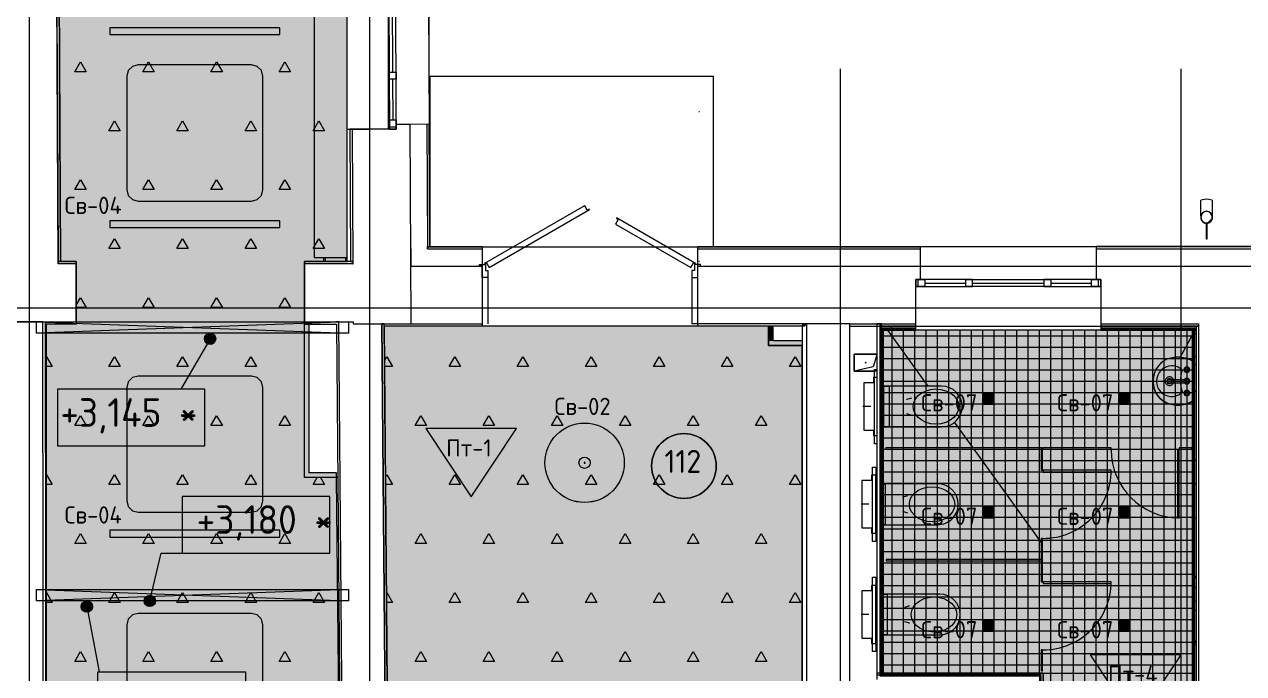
# Model space of a CAD drawing. Header units: millimetres. Extents: x -13069 to 207500, y -71366 to 56785.
# Drawn here: x 118932 to 129679, y 18999 to 24720 of the extents above; entities that cross this region are included whole.
import ezdxf

# ---------------------------------------------------------------- set-up
doc = ezdxf.new("R2010")
doc.units = ezdxf.units.MM
for name, color, linetype, true_color in [('PDF _зоны-номер помещения', 7, 'Continuous', 0xffffff), ('PDF _Ригели', 7, 'Continuous', 0x959595), ('PDF _светильники', 7, 'Continuous', 0xffffff)]:
    doc.layers.add(name, color=color, linetype=linetype, true_color=true_color)
for name, color, linetype in [('PDF _Подложка без мебели', 7, 'Continuous'), ('PDF _Потолки - марка', 7, 'Continuous'), ('PDF _потолки - панели', 7, 'Continuous'), ('PDF _Текст', 7, 'Continuous')]:
    doc.layers.add(name, color=color, linetype=linetype)
doc.layers.add('PDF _Потолки', color=7, linetype='Continuous', lineweight=5, true_color=0x535353)
doc.styles.add('PDF GOST Common', font='GOST_Common.ttf')

msp = doc.modelspace()

# ---------------------------------------------------------------- hatches: boundary and pattern name
at = {"layer": 'PDF _Потолки', "true_color": 0xffffff, "transparency": 33554559}
for points in [[(119123.423, 22079.742), (119388.923, 22079.742), (119388.923, 22629.742), (119249.421, 22629.742), (119172.422, 37944.743), (119344.023, 37944.743), (119344.023, 38444.743), (121464.921, 38440.643), (121453.923, 37707.342), (121699.922, 37707.342), (121711.021, 35829.443), (121568.421, 35829.443), (121568.421, 33448.641), (121725.123, 33448.641), (121734.922, 31799.342), (121734.922, 29438.043), (121751.622, 29438.043), (121762.022, 27778.042), (121588.423, 27778.042), (121588.423, 25451.242), (121776.622, 25451.242), (121776.622, 22629.742), (121401.322, 22629.742), (121401.322, 22079.742), (121401.322, 20727.743), (121683.622, 20727.743), (121745.021, 14762.142), (121251.121, 14762.142), (121251.121, 14317.443), (119541.12, 14317.443), (119541.12, 14762.142), (119123.423, 14762.142)], [(122103.62, 22060.943), (125492.021, 22060.943), (125492.021, 21891.442), (125787.022, 21891.442), (125787.022, 14685.241), (125443.223, 14685.241), (125443.223, 14402.142), (122559.721, 14402.142), (122559.721, 14683.843), (122165.922, 14682.144)], [(126402.021, 17013.143), (126402.021, 18893.643), (127910.423, 18893.643), (127910.423, 19003.643), (126502.021, 19003.643), (126502.021, 22027.041), (129229.023, 22027.041), (129229.023, 14715.142), (129070.222, 14715.142), (129070.222, 14642.141), (128042.021, 14642.141), (128042.021, 17013.143)]]:
    msp.add_hatch(color=7, dxfattribs=at).paths.add_polyline_path(points)
at = {"layer": 'PDF _потолки - панели', "true_color": 0xbfffbf, "transparency": 33554559}
msp.add_hatch(color=254, dxfattribs=at).paths.add_polyline_path([(119834.321, 24262.441), (119847.721, 24312.441), (119884.321, 24349.041), (119934.321, 24362.441), (120934.321, 24362.441), (120984.321, 24349.041), (121020.921, 24312.441), (121034.321, 24262.441), (121034.321, 23262.441), (121020.921, 23212.441), (120984.321, 23175.842), (120934.321, 23162.441), (119934.321, 23162.441), (119884.321, 23175.842), (119847.721, 23212.441), (119834.321, 23262.441)])
at = {"layer": 'PDF _потолки - панели', "true_color": 0xc0ffff, "transparency": 33554559}
msp.add_hatch(color=254, dxfattribs=at).paths.add_polyline_path([(119834.321, 21521.041), (119847.721, 21571.041), (119884.321, 21607.641), (119934.321, 21621.041), (120934.321, 21621.041), (120984.321, 21607.641), (121020.921, 21571.041), (121034.321, 21521.041), (121034.321, 20521.041), (121020.921, 20471.041), (120984.321, 20434.442), (120934.321, 20421.041), (119934.321, 20421.041), (119884.321, 20434.442), (119847.721, 20471.041), (119834.321, 20521.041)])
at = {"layer": 'PDF _потолки - панели', "true_color": 0x7fbbd8, "transparency": 33554559}
msp.add_hatch(color=143, dxfattribs=at).paths.add_polyline_path([(119834.321, 19429.342), (119847.721, 19479.342), (119884.321, 19515.942), (119934.321, 19529.342), (120934.321, 19529.342), (120984.321, 19515.942), (121020.921, 19479.342), (121034.321, 19429.342), (121034.321, 18429.342), (121020.921, 18379.342), (120984.321, 18342.742), (120934.321, 18329.342), (119934.321, 18329.342), (119884.321, 18342.742), (119847.721, 18379.342), (119834.321, 18429.342)])
at = {"layer": 'PDF _Ригели', "transparency": 33554559}
for points in [[(120618.122, 21949.743), (120603.422, 21914.343), (120568.122, 21899.743), (120532.722, 21914.343), (120518.122, 21949.743), (120532.722, 21985.043), (120568.122, 21999.743), (120603.422, 21985.043)], [(120087.123, 19639.743), (120072.422, 19604.342), (120037.123, 19589.743), (120001.722, 19604.342), (119987.123, 19639.743), (120001.722, 19675.042), (120037.123, 19689.743), (120072.422, 19675.042)], [(119531.922, 19589.743), (119517.323, 19554.342), (119481.922, 19539.743), (119446.623, 19554.342), (119431.922, 19589.743), (119446.623, 19625.042), (119481.922, 19639.743), (119517.323, 19625.042)]]:
    msp.add_hatch(color=256, dxfattribs=at).paths.add_polyline_path(points)

# ---------------------------------------------------------------- linework, layer by layer
at = {"layer": 'PDF _зоны-номер помещения', "color": 7, "lineweight": 13}
msp.add_lwpolyline([(124745.323, 21113.943, 0.414183281), (124460.121, 20828.741, 0.414181514), (124745.323, 20543.542, 0.414179617), (125030.522, 20828.741, 0.414181383)], format="xyb", close=True, dxfattribs=at)
at = {"layer": 'PDF _зоны-номер помещения', "color": 7, "lineweight": 0}
msp.add_circle((124745.321, 20828.823), 285.2, dxfattribs=at)
at = {"layer": 'PDF _Подложка без мебели', "lineweight": 18}
for points in [[(118976.622, -7031.659, -0.414193125), (119376.622, -7431.659, -0.414187406), (118976.622, -7831.659, -0.4141845), (118576.622, -7431.659, -0.414190219), (118976.622, -7031.659), (118976.622, 46201.342)], [(121976.622, -7031.659, -0.414193125), (122376.622, -7431.659, -0.414187406), (121976.622, -7831.659, -0.4141845), (121576.622, -7431.659, -0.414190219), (121976.622, -7031.659), (121976.622, 46201.342)], [(126126.622, -7031.659, -0.414193125), (126526.622, -7431.659, -0.414187406), (126126.622, -7831.659, -0.4141845), (125726.622, -7431.659, -0.414190219), (126126.622, -7031.659), (126126.622, 23335.342)], [(129126.622, -7031.659, -0.414193125), (129526.622, -7431.659, -0.414187406), (129126.622, -7831.659, -0.4141845), (128726.622, -7431.659, -0.414190219), (129126.622, -7031.659), (129126.622, 23335.342)], [(107330.522, 22223.342, -0.414188812), (106930.522, 21823.342, -0.414281909), (106530.522, 22223.342, -0.414279097), (106930.522, 22623.342, -0.414186), (107330.522, 22223.342), (174981.919, 22223.342)]]:
    msp.add_lwpolyline(points, format="xyb", dxfattribs=at)
for points in [[(121484.922, 37707.443), (121484.922, 22664.743), (121776.622, 22664.743), (121776.622, 23797.143), (121976.423, 23797.143)], [(112609.222, 22608.843), (112629.222, 22608.843), (112629.222, 22609.741), (112767.022, 22609.741), (112770.121, 22099.743), (119388.923, 22099.743), (119388.923, 22079.742), (119117.021, 22079.742), (119117.021, 22099.743), (119388.923, 22099.743), (119388.923, 22609.741), (119229.423, 22609.741), (119208.021, 26778.741), (119138.023, 26778.442), (118728.022, 26776.342), (118749.421, 22609.741), (118729.423, 22609.643), (118716.12, 25201.043), (118736.122, 25201.141), (118749.421, 22609.741), (112767.022, 22609.741), (112766.922, 22613.742), (112609.222, 22612.841)], [(122141.923, 23797.943), (122141.923, 25418.841)], [(122491.923, 25414.743), (122499.922, 23840.743), (122505.421, 22760.943), (122499.922, 23839.743), (122329.921, 23838.943), (122209.922, 23838.241)], [(122492.921, 25415.743), (122500.923, 23840.743)], [(122144.322, 24952.941), (122147.621, 24297.943), (122147.923, 24237.942), (122149.723, 23877.941), (122209.721, 23878.243), (122207.92, 24238.241), (122147.923, 24237.942), (122147.621, 24297.943), (122207.621, 24298.242), (122207.92, 24238.241), (122207.621, 24298.242), (122204.322, 24953.243)], [(122174.321, 24953.143), (122177.623, 24298.141)], [(122177.922, 24238.143), (122179.722, 23878.143)], [(125005.421, 22760.943), (125005.421, 24260.943), (122505.421, 24260.943), (122505.421, 22957.543)], [(122150.221, 23797.943), (122149.723, 23877.941), (122150.221, 23797.943), (122210.221, 23798.242), (122209.721, 23878.243), (122210.221, 23798.242), (122150.221, 23797.943), (121820.222, 23796.343), (121800.221, 23796.243), (121806.123, 22629.641), (121826.121, 22629.742)], [(124882.222, 23948.141), (124877.223, 23948.141)], [(121820.222, 23796.343), (121826.222, 22609.741), (121401.322, 22609.741), (121401.322, 22099.743), (121703.422, 22099.743)], [(122150.022, 23817.941), (122210.023, 23818.243)], [(122329.921, 23838.943), (122338.923, 22080.941)], [(122479.921, 23839.642), (122485.423, 22760.943), (122485.52, 22740.942), (122485.52, 22761.941), (122967.021, 22761.941), (122967.021, 22590.942)], [(122506.422, 22760.943), (122500.923, 23840.743), (122499.922, 23840.743)], [(125807.023, 22080.941), (125807.023, 22060.943), (124867.021, 22060.943), (124867.021, 22080.941), (124867.021, 22590.942), (126828.721, 22590.942), (128378.721, 22590.942), (130908.921, 22590.942), (132538.923, 22590.942), (133816.621, 22590.942), (135446.623, 22590.942), (136849.421, 22590.942), (136849.421, 23829.943), (136699.421, 23829.943), (136699.421, 23823.843)], [(129302.021, 23033.941), (129302.021, 23035.144), (129302.021, 23037.841), (129302.021, 23040.743), (129302.021, 23043.841), (129302.021, 23047.143), (129302.021, 23050.543), (129302.021, 23054.241), (129302.021, 23058.142), (129302.021, 23062.142), (129302.021, 23066.342), (129302.021, 23070.742), (129302.021, 23075.341), (129302.021, 23080.041), (129302.021, 23084.841), (129302.021, 23089.843), (129302.021, 23094.943), (129302.021, 23100.244), (129302.021, 23105.541), (129302.021, 23111.041), (129302.021, 23116.543), (129302.021, 23122.143), (129302.021, 23124.542), (129302.021, 23167.044)], [(129402.021, 23167.044), (129402.021, 23124.542), (129402.021, 23118.841), (129402.021, 23113.342), (129402.021, 23107.842), (129402.021, 23102.441), (129402.021, 23097.143), (129402.021, 23091.943), (129402.021, 23086.941), (129402.021, 23082.043), (129402.021, 23077.243), (129402.021, 23072.644), (129402.021, 23068.243), (129402.021, 23063.943), (129402.021, 23059.741), (129402.021, 23055.844), (129402.021, 23052.041), (129402.021, 23048.541), (129402.021, 23045.141), (129402.021, 23041.943), (129402.021, 23039.044), (129402.021, 23036.242), (129402.021, 23033.941)], [(129399.821, 23007.742), (129366.221, 22974.142)], [(129347.023, 22970.043), (129347.023, 22830.941), (129357.023, 22830.941), (129357.023, 22970.043)], [(122340.623, 22590.942), (122340.623, 22740.942), (122335.52, 22740.942)], [(122485.52, 22760.943), (122967.021, 22760.943), (124867.021, 22760.943), (126828.721, 22760.943), (126828.721, 22761.941), (128378.721, 22761.941), (128378.721, 22760.943), (128378.721, 22590.942), (128378.721, 22470.941)], [(122485.52, 22740.942), (122967.021, 22740.942)], [(124867.021, 22590.942), (124867.021, 22761.941), (126828.721, 22761.941)], [(124867.021, 22740.942), (126828.721, 22740.942)], [(133816.621, 22760.943), (132538.923, 22760.943), (130908.921, 22760.943), (128378.721, 22760.943), (126828.721, 22760.943), (126828.721, 22590.942), (126828.721, 22470.941)], [(129832.023, 22760.943), (129832.023, 22761.941), (128378.721, 22761.941)], [(128378.721, 22740.942), (128379.722, 22740.942), (129812.022, 22740.942), (129812.022, 22760.943)], [(119388.923, 22609.741), (119388.923, 22629.742), (119229.423, 22629.742), (119229.423, 22609.741)], [(121826.222, 22609.741), (121828.822, 22609.741), (121828.822, 22629.742), (121401.322, 22629.742), (121401.322, 22609.741)], [(121570.42, 22629.742), (121570.42, 22664.743)], [(121582.423, 22664.743), (121582.423, 22629.742)], [(121766.12, 22629.742), (121765.922, 22664.743)], [(122336.323, 22590.942), (122967.021, 22590.942), (122967.021, 22080.941), (122967.021, 22060.943), (122103.62, 22060.943), (122103.62, 22080.941)], [(124877.223, 22633.642), (124882.222, 22633.642)], [(123017.021, 22489.843), (123017.021, 22080.941)], [(125827.021, 22080.941), (124867.021, 22080.941), (124817.021, 22080.941), (124817.021, 22489.843)], [(126207.023, 14642.141), (126207.023, 22080.941), (126788.722, 22080.941), (126788.722, 22410.943), (126868.721, 22410.943), (127228.721, 22410.943), (127288.722, 22410.943), (127288.722, 22470.941), (127228.721, 22470.941), (127288.722, 22470.941), (127918.721, 22470.941), (127918.721, 22410.943), (127978.721, 22410.943), (128338.722, 22410.943), (128338.722, 22470.941), (127978.721, 22470.941), (127978.721, 22410.943), (127918.721, 22410.943), (127288.722, 22410.943), (127228.721, 22410.943), (127228.721, 22470.941), (126868.721, 22470.941), (126788.722, 22470.941), (126868.721, 22470.941), (126868.721, 22410.943), (126788.722, 22410.943), (126788.722, 22470.941), (126788.722, 22410.943)], [(126808.723, 22410.943), (126808.723, 22470.941)], [(128418.721, 22410.943), (128338.722, 22410.943), (128418.721, 22410.943), (128418.721, 22470.941), (128338.722, 22470.941), (128418.721, 22470.941), (128418.721, 22410.943), (128418.721, 22080.941), (129282.023, 22080.941), (129282.023, 14642.141), (129070.222, 14642.141), (129070.222, 14302.142), (129070.222, 14262.142), (129070.222, 14207.144), (129642.823, 14207.144), (129642.823, 14690.042), (130871.72, 14690.042), (130871.821, 14725.042), (129607.823, 14725.042)], [(128398.722, 22410.943), (128398.722, 22470.941)], [(126868.721, 22440.942), (127228.721, 22440.942)], [(127288.722, 22440.942), (127918.721, 22440.942)], [(127978.721, 22440.942), (128338.722, 22440.942)], [(119095.121, 22099.743), (119115.123, 22099.743), (119120.323, 17479.742), (119100.322, 17479.742), (119095.121, 22099.743), (118715.123, 22099.343), (118720.323, 17479.342)], [(121254.121, 14742.141), (121765.223, 14742.141), (121703.422, 22099.743), (121828.822, 22099.743), (121828.923, 22080.941), (122083.622, 22080.941), (122146.122, 14642.141), (122166.12, 14642.343), (122103.62, 22081.042), (122083.622, 22080.941), (122967.021, 22080.941)], [(121401.322, 22099.743), (121401.322, 22079.742), (121683.622, 22079.742), (121745.222, 14741.943), (121765.223, 14742.141)], [(121694.923, 20727.743), (121681.822, 20727.743), (121401.322, 20727.743), (121401.322, 22077.743), (121401.322, 22079.742)], [(121681.822, 20727.743), (121681.822, 20767.742), (121441.322, 20767.742), (121441.322, 22077.743), (121401.322, 22077.743)], [(121769.221, 14262.142), (121765.223, 14742.141), (121703.422, 22100.042), (121683.421, 22099.941), (121683.421, 22099.743)], [(122537.721, 14376.641), (122537.721, 14642.141), (122146.122, 14642.141), (122083.622, 22080.941)], [(125492.021, 22060.943), (125492.021, 21891.442), (125787.022, 21891.442)], [(125787.022, 21931.442), (125532.023, 21931.442), (125532.023, 22060.943)], [(125827.021, 22070.941), (125787.022, 22070.941), (125787.022, 14685.241)], [(126207.023, 22080.941), (125827.021, 22080.941), (125827.021, 14642.141)], [(126207.023, 22060.943), (126788.722, 22060.943), (128418.721, 22060.943), (129282.023, 22060.943)], [(126374.021, 16910.144), (126374.021, 18921.643), (127882.423, 18921.643), (127882.423, 18975.643), (126474.021, 18975.643), (126474.021, 22080.041)], [(126387.022, 16998.141), (126387.022, 18893.643), (126387.022, 18908.642), (127895.42, 18908.642), (127895.42, 18988.641), (126487.022, 18988.641), (126487.022, 22080.041), (126447.023, 22080.041), (126447.023, 18948.641)], [(126483.921, 22045.043), (126788.722, 22045.043)], [(126483.921, 22036.041), (126788.722, 22036.041)], [(126487.022, 19003.643), (126502.021, 19003.643), (126502.021, 22045.043)], [(126493.022, 19003.643), (126493.022, 22045.043)], [(126576.322, 22049.142), (126570.021, 22060.043)], [(126788.722, 22060.943), (126788.722, 22080.941)], [(126788.722, 22060.043), (128418.721, 22060.043)], [(128418.721, 22080.941), (128418.721, 22060.943)], [(129282.023, 22060.043), (128418.721, 22060.043), (128418.721, 22027.041), (129262.022, 22027.041)], [(128418.721, 22045.043), (129262.022, 22045.043)], [(128418.721, 22036.041), (129262.022, 22036.041)], [(129262.022, 22043.542), (129229.023, 22043.542), (129229.023, 14698.641), (129262.022, 14698.641)], [(129238.023, 22043.542), (129238.023, 14698.641)], [(129247.023, 22043.542), (129247.023, 14698.641)], [(129262.022, 14642.141), (129262.022, 22060.043)], [(126899.421, 21532.543), (126541.12, 22027.041)], [(128418.721, 22027.041), (126788.722, 22027.041)], [(129120.723, 21785.342), (129229.023, 21983.843)], [(129261.622, 21993.542), (129247.023, 21993.542)], [(126447.023, 21665.341), (126247.023, 21665.341), (126247.023, 21815.341), (126447.023, 21815.341), (126247.023, 21815.341), (126247.023, 21665.341)], [(126447.023, 21808.242), (126411.921, 21702.841), (126247.023, 21665.341), (126423.921, 21665.341)], [(129261.622, 21790.341), (129247.023, 21790.341)], [(129256.422, 21716.741), (129261.622, 21725.942)], [(126447.023, 21607.543), (126414.921, 21607.543), (126414.921, 21560.543), (126329.921, 21560.543), (126329.921, 21144.543), (126414.921, 21144.543), (126414.921, 21097.543), (126447.023, 21097.543)], [(126447.023, 21025.042), (126423.921, 21025.042), (126423.921, 21680.041), (126447.023, 21680.041)], [(129014.122, 21591.143), (129158.323, 21591.143)], [(129014.122, 21561.141), (129158.323, 21561.141)], [(126503.923, 21452.542), (126502.922, 21452.542), (126502.922, 21432.543), (126503.923, 21432.543)], [(126502.922, 21452.542), (126502.922, 21432.543)], [(126503.923, 21407.543), (126502.922, 21407.543), (126502.922, 21297.543), (126503.923, 21297.543)], [(126502.922, 21407.543), (126502.922, 21405.642)], [(126750.221, 21427.542), (126708.821, 21414.843), (126706.123, 21414.242)], [(129261.654, 21485.543), (129247.023, 21485.543)], [(126391.621, 21352.542), (126323.622, 21352.542)], [(126502.922, 21299.441), (126502.922, 21297.543)], [(126706.123, 21290.743), (126741.523, 21280.844), (126750.221, 21277.542)], [(126503.923, 21272.543), (126502.922, 21272.543), (126502.922, 21252.542), (126503.923, 21252.542)], [(126502.922, 21272.543), (126502.922, 21252.542)], [(127294.221, 20987.643), (127130.021, 21214.343)], [(127895.021, 20158.541), (127302.922, 20975.643)], [(129261.688, 20875.942), (129247.023, 20875.942)], [(129261.7, 20672.741), (129247.023, 20672.741)], [(126716.423, 20566.442), (126675.022, 20553.643), (126672.422, 20553.143)], [(126374.723, 20491.442), (126306.721, 20491.442)], [(126672.422, 20429.641), (126707.823, 20419.741), (126716.423, 20416.442)], [(129261.717, 20367.941), (129247.023, 20367.941)], [(129247.023, 19861.743), (129257.823, 19843.142)], [(129261.751, 19758.343), (129247.023, 19758.343)], [(126733.323, 19595.043), (126691.923, 19582.342), (126689.222, 19581.741)], [(129254.621, 19645.443), (129261.758, 19633.148)], [(126374.723, 19520.043), (126306.721, 19520.043)], [(126689.222, 19458.242), (126724.723, 19448.342), (126733.323, 19445.043)], [(129261.763, 19555.142), (129247.023, 19555.142)], [(129247.023, 19262.142), (129261.778, 19287.67)], [(129261.78, 19250.341), (129247.023, 19250.341)], [(129247.023, 19058.941), (129248.622, 19061.642)], [(126399.021, 17013.143), (126399.021, 18893.643), (127910.423, 18893.643), (127910.423, 19003.643), (126446.922, 19003.643), (126446.922, 18988.641), (127895.42, 18988.641)], [(127910.423, 19003.643), (129229.023, 19003.643)]]:
    msp.add_lwpolyline(points, dxfattribs=at)
for points in [[(119222.923, 23903.543), (119229.423, 22629.742), (119249.421, 22629.843), (119228.123, 26778.842), (119208.122, 26778.741), (119216.221, 25203.543)], [(123005.421, 22619.943), (123029.423, 22578.341), (123878.123, 23068.344), (123912.721, 23088.342), (123910.722, 23091.842), (123893.421, 23081.842), (123871.421, 23119.943), (123869.923, 23122.543), (122986.521, 22612.542), (122988.023, 22609.942)], [(124151.222, 23014.541), (124149.723, 23011.941), (124167.021, 23001.943), (124143.022, 22960.342), (124804.722, 22578.341), (124828.721, 22619.943), (124846.022, 22609.942), (124847.523, 22612.542)], [(122942.021, 22602.941), (122997.023, 22602.941), (122997.023, 22549.941), (123018.022, 22549.941), (123018.022, 22489.843), (122967.021, 22489.843), (122967.021, 22590.942), (122942.021, 22590.942)], [(124892.021, 22602.941), (124837.022, 22602.941), (124837.022, 22549.941), (124816.023, 22549.941), (124816.023, 22489.843), (124867.021, 22489.843), (124867.021, 22590.942), (124892.021, 22590.942)], [(127918.721, 22470.941), (127978.721, 22470.941)], [(126788.722, 22060.043), (126483.921, 22060.043), (126483.921, 22027.041), (126788.722, 22027.041)], [(126553.923, 21532.543), (126553.923, 21172.543), (126503.923, 21172.543), (126503.923, 21532.543)], [(127166.423, 21352.542), (127161.421, 21318.041), (127146.623, 21285.241), (127122.822, 21255.844), (127091.12, 21231.341), (127053.221, 21212.841), (127010.923, 21201.443), (126966.423, 21197.543), (126921.922, 21201.443), (126879.621, 21212.841), (126841.722, 21231.341), (126810.023, 21255.844), (126786.222, 21285.241), (126771.421, 21318.041), (126766.423, 21352.542), (126771.421, 21387.042), (126786.222, 21419.741), (126810.023, 21449.142), (126841.722, 21473.742), (126879.621, 21492.141), (126921.922, 21503.643), (126966.423, 21507.543), (127010.923, 21503.643), (127053.221, 21492.141), (127091.12, 21473.742), (127122.822, 21449.142), (127146.623, 21419.741), (127161.421, 21387.042)], [(126525.022, 20975.643), (127905.021, 20975.643), (127905.021, 20987.643), (126525.022, 20987.643)], [(127907.023, 20790.643), (127907.023, 20975.643), (127895.021, 20975.643), (127895.021, 20790.643)], [(127911.021, 20975.643), (128511.021, 20975.643), (128511.021, 20987.643), (127911.021, 20987.643)], [(129111.021, 20371.643), (129111.021, 20971.643), (129095.021, 20971.643), (129095.021, 20371.643)], [(129111.021, 20975.643), (129222.023, 20975.643), (129222.023, 20987.643), (129111.021, 20987.643)], [(126438.023, 20746.441), (126398.02, 20746.441), (126398.02, 20699.441), (126313.023, 20699.441), (126313.023, 20283.441), (126398.02, 20283.441), (126398.02, 20236.444), (126438.023, 20236.444)], [(126407.023, 20163.943), (126407.023, 20818.942), (126438.023, 20818.942), (126438.023, 20163.943)], [(128511.021, 20790.643), (127911.021, 20790.643), (127911.021, 20774.642), (128511.021, 20774.642)], [(127132.621, 20491.442), (127127.623, 20456.942), (127112.822, 20424.142), (127089.021, 20394.741), (127057.322, 20370.242), (127019.422, 20351.742), (126977.122, 20340.243), (126932.621, 20336.444), (126888.121, 20340.243), (126845.921, 20351.742), (126807.92, 20370.242), (126776.322, 20394.741), (126752.421, 20424.142), (126737.721, 20456.942), (126732.621, 20491.442), (126737.721, 20525.842), (126752.421, 20558.642), (126776.322, 20588.043), (126807.92, 20612.542), (126845.921, 20631.042), (126888.121, 20642.541), (126932.621, 20646.441), (126977.122, 20642.541), (127019.422, 20631.042), (127057.322, 20612.542), (127089.021, 20588.043), (127112.822, 20558.642), (127127.623, 20525.842)], [(127907.023, 20005.642), (127907.023, 20190.643), (127895.021, 20190.643), (127895.021, 20005.642)], [(126527.021, 19993.643), (127907.023, 19993.643), (127907.023, 20005.642), (126527.021, 20005.642)], [(127907.023, 19808.642), (127907.023, 19993.643), (127895.021, 19993.643), (127895.021, 19808.642)], [(126438.023, 19775.042), (126398.02, 19775.042), (126398.02, 19728.042), (126313.023, 19728.042), (126313.023, 19312.042), (126398.02, 19312.042), (126398.02, 19265.042), (126438.023, 19265.042)], [(126407.023, 19192.541), (126407.023, 19847.543), (126438.023, 19847.543), (126438.023, 19192.541)], [(128511.021, 19808.642), (127911.021, 19808.642), (127911.021, 19792.642), (128511.021, 19792.642)], [(127149.522, 19520.043), (127144.523, 19485.543), (127129.722, 19452.743), (127105.921, 19423.342), (127074.223, 19398.843), (127036.323, 19380.343), (126994.023, 19368.942), (126949.522, 19365.042), (126905.021, 19368.942), (126862.721, 19380.343), (126824.821, 19398.843), (126793.223, 19423.342), (126769.322, 19452.743), (126754.521, 19485.543), (126749.522, 19520.043), (126754.521, 19554.544), (126769.322, 19587.243), (126793.223, 19616.641), (126824.821, 19641.241), (126862.721, 19659.643), (126905.021, 19671.142), (126949.522, 19675.042), (126994.023, 19671.142), (127036.323, 19659.643), (127074.223, 19641.241), (127105.921, 19616.641), (127129.722, 19587.243), (127144.523, 19554.544)], [(127907.023, 19023.641), (127907.023, 19208.642), (127895.021, 19208.642), (127895.021, 19023.641)]]:
    msp.add_lwpolyline(points, close=True, dxfattribs=at)
for points in [[(129300.022, 23020.941, 0.414659439), (129352.021, 22968.942, 0.414669837), (129404.023, 23020.941, 0.413953144), (129352.021, 23072.943, 0.413942729)], [(129402.021, 23020.941, 0.4140015), (129352.021, 23070.941, 0.4140015), (129302.021, 23020.941, 0.41473444), (129352.021, 22970.941, 0.41473444)], [(126348.222, 21737.841, 0.419875844), (126350.721, 21740.341, 0.420080252), (126348.222, 21742.843, 0.420073622), (126345.723, 21740.341, 0.419869264)], [(129140.123, 21672.341, 0.196702207), (129045.521, 21711.141, 0.414172352), (128910.52, 21576.141, 0.414439985), (129045.521, 21441.143, 0.199376065), (129141.023, 21480.743, -0.092801348), (129122.822, 21577.642, -0.090461644)], [(128986.921, 21576.141, 0.414831731), (129025.523, 21537.542, 0.414379537), (129064.021, 21576.141, 0.414936121), (129025.523, 21614.642, 0.415386037)], [(129153.321, 21677.343, 0.4140015), (129178.321, 21652.343, 0.414003), (129203.321, 21677.343, 0.4140015), (129178.321, 21702.343, 0.414)], [(129153.321, 21576.141, 0.4140015), (129178.321, 21551.141, 0.414003), (129203.321, 21576.141, 0.4140015), (129178.321, 21601.141, 0.414)], [(129161.323, 21677.343, 0.414751448), (129178.321, 21660.342, 0.414715848), (129195.323, 21677.343, 0.414685273), (129178.321, 21694.342, 0.414720884)], [(127197.023, 21352.542, 0.414170118), (127017.021, 21532.543), (126503.923, 21532.543), (126503.923, 21172.543), (127017.021, 21172.543, 0.414167341)], [(129035.923, 21372.442, -0.346230414), (128880.421, 21570.242, 0.346230414), (129035.923, 21372.442, 0.060087207), (129098.323, 21364.941, 0.129696057), (129229.023, 21399.542, -0.129696057), (129098.323, 21364.941, -0.060087207)], [(129048.921, 21576.141, 0.412625012), (129025.523, 21599.642, 0.413323249), (129002.021, 21576.141, 0.414859934), (129025.523, 21552.642, 0.414164574)], [(129203.321, 21471.841, 0.4140015), (129178.321, 21496.841, 0.414), (129153.321, 21471.841, 0.415467763), (129178.321, 21446.841, 0.415469261)], [(129179.823, 21560.043, 0.412946098), (129196.623, 21576.843, 0.415123006), (129179.823, 21593.643, 0.415192205), (129163.023, 21576.843, 0.413015402)], [(129162.422, 21471.841, 0.414752668), (129179.423, 21454.843, 0.412503288), (129196.421, 21471.841, 0.410307763), (129179.423, 21488.842, 0.412560632)], [(127163.221, 20491.442, 0.414164543), (126983.223, 20671.441), (126502.021, 20671.441), (126520.121, 20671.441), (126520.121, 20311.444), (126502.021, 20311.444), (126983.223, 20311.444, 0.414374351)], [(127180.122, 19520.043, 0.414164543), (127000.123, 19700.042), (126502.021, 19700.042), (126537.022, 19700.042), (126537.022, 19340.042), (126502.021, 19340.042), (127000.123, 19340.042, 0.41416732)]]:
    msp.add_lwpolyline(points, format="xyb", close=True, dxfattribs=at)
for centre, radius, start, end in [((129083.761, 21582.109), 203.34, 103.6068382, 180.0187147), ((129083.761, 21582.109), 203.34, 103.6068382, 180.0187147), ((129098.221, 21524.805), 262.438, 89.9777134, 103.7318816), ((129098.221, 21524.805), 262.438, 89.9777134, 103.7318816), ((129098.38, 21523.306), 263.937, 60.3315872, 90.0124358), ((129098.38, 21523.306), 263.937, 60.3315872, 90.0124358), ((128993.727, 21581.026), 113.311, 179.4858523, 182.4710285), ((128993.727, 21581.026), 113.311, 179.4858523, 182.4710285), ((128997.482, 21571.192), 117.064, 177.5770772, 180.465047), ((128997.482, 21571.192), 117.064, 177.5770772, 180.465047), ((129111.049, 20971.67), 600.028, 180.002653, 269.997347), ((127911.058, 20790.606), 599.963, 269.9964911, 0.0035089), ((127911.058, 19808.605), 599.963, 269.9964911, 0.0035089)]:
    msp.add_arc(centre, radius, start, end, dxfattribs=at)
for points in [[(129301.86, 23167.181), (129301.86, 23175.683), (129324.26, 23182.583), (129351.86, 23182.583)], [(129351.86, 23182.583), (129379.46, 23182.583), (129401.86, 23175.683), (129401.86, 23167.181)], [(126345.723, 21740.341), (126345.723, 21741.241), (126346.223, 21742.044), (126347.023, 21742.541)], [(126348.222, 21737.841), (126347.822, 21737.841), (126347.322, 21737.942), (126347.023, 21738.241)], [(126348.222, 21742.843), (126349.321, 21742.843), (126350.322, 21742.141), (126350.621, 21741.043)], [(126350.621, 21739.743), (126350.322, 21738.641), (126349.321, 21737.841), (126348.222, 21737.841)], [(129007.711, 21576.199), (129007.711, 21584.499), (129010.614, 21591.198), (129014.114, 21591.198)], [(129014.114, 21561.199), (129010.614, 21561.199), (129007.711, 21567.898), (129007.711, 21576.199)]]:
    msp.add_open_spline(points, degree=3, dxfattribs=at)
at = {"layer": 'PDF _Подложка без мебели', "lineweight": 0, "transparency": 33554559}
for points in [[(121401.322, 20727.743), (121401.322, 22077.743), (121441.322, 20727.743), (121441.322, 22077.743)], [(125532.023, 21931.442), (125492.021, 21931.442), (125532.023, 22060.943), (125492.021, 22060.943)], [(125492.021, 21931.442), (125787.022, 21931.442), (125492.021, 21891.442), (125787.022, 21891.442)], [(121441.322, 20727.743), (121441.322, 20767.742), (121681.822, 20727.743), (121681.822, 20767.742)]]:
    msp.add_solid(points, dxfattribs=at)
at = {"layer": 'PDF _Потолки', "color": 7, "lineweight": 13}
for points in [[(119172.422, 37944.743), (119249.421, 22629.742), (119388.923, 22629.742), (119388.923, 22079.742), (119123.423, 22079.742), (119123.423, 14762.142), (119541.12, 14762.142), (119541.12, 14317.443), (121251.121, 14317.443), (121251.121, 14762.142), (121745.021, 14762.142), (121683.622, 20727.743), (121401.322, 20727.743), (121401.322, 22079.742), (121401.322, 22629.742), (121776.622, 22629.742), (121776.622, 25451.242)], [(119388.923, 22245.941), (119426.622, 22311.141), (119476.622, 22224.542), (119388.923, 22224.542)], [(119123.423, 21786.041), (119126.622, 21791.543), (119176.622, 21704.943), (119123.423, 21704.943)], [(122106.221, 21756.143), (122126.622, 21791.543), (122176.622, 21704.943), (122106.626, 21704.943)], [(119123.423, 20746.841), (119126.622, 20752.243), (119176.622, 20665.643), (119123.423, 20665.643)], [(122114.841, 20731.978), (122126.622, 20752.243), (122176.622, 20665.643), (122115.422, 20665.643)], [(121540.821, 20727.743), (121576.622, 20665.643), (121476.622, 20665.643), (121512.422, 20727.743)], [(119123.423, 19707.641), (119126.622, 19713.043), (119176.622, 19626.443), (119123.423, 19626.443)], [(122123.521, 19707.641), (122126.622, 19713.043), (122176.622, 19626.443), (122124.223, 19626.443)]]:
    msp.add_lwpolyline(points, dxfattribs=at)
for points in [[(119476.622, 24302.941), (119376.622, 24302.941), (119426.622, 24389.541)], [(120076.622, 24302.941), (119976.622, 24302.941), (120026.622, 24389.541)], [(120676.622, 24302.941), (120576.622, 24302.941), (120626.622, 24389.541)], [(121276.622, 24302.941), (121176.622, 24302.941), (121226.622, 24389.541)], [(119776.622, 23783.343), (119676.622, 23783.343), (119726.622, 23869.943)], [(120376.622, 23783.343), (120276.622, 23783.343), (120326.622, 23869.943)], [(120976.622, 23783.343), (120876.622, 23783.343), (120926.622, 23869.943)], [(121576.622, 23783.343), (121476.622, 23783.343), (121526.622, 23869.943)], [(119476.622, 23263.742), (119376.622, 23263.742), (119426.622, 23350.341)], [(120076.622, 23263.742), (119976.622, 23263.742), (120026.622, 23350.341)], [(120676.622, 23263.742), (120576.622, 23263.742), (120626.622, 23350.341)], [(121276.622, 23263.742), (121176.622, 23263.742), (121226.622, 23350.341)], [(119776.622, 22744.143), (119676.622, 22744.143), (119726.622, 22830.743)], [(120376.622, 22744.143), (120276.622, 22744.143), (120326.622, 22830.743)], [(120976.622, 22744.143), (120876.622, 22744.143), (120926.622, 22830.743)], [(121576.622, 22744.143), (121476.622, 22744.143), (121526.622, 22830.743)], [(120076.622, 22224.542), (119976.622, 22224.542), (120026.622, 22311.141)], [(120676.622, 22224.542), (120576.622, 22224.542), (120626.622, 22311.141)], [(121276.622, 22224.542), (121176.622, 22224.542), (121226.622, 22311.141)], [(122103.62, 22060.943), (122165.922, 14682.144), (122559.721, 14683.843), (122559.721, 14402.142), (125443.223, 14402.142), (125443.223, 14685.241), (125787.022, 14685.241), (125787.022, 21891.442), (125492.021, 21891.442), (125492.021, 22060.943)], [(126402.021, 17013.143), (128042.021, 17013.143), (128042.021, 14642.141), (129070.222, 14642.141), (129070.222, 14715.142), (129229.023, 14715.142), (129229.023, 22027.041), (126502.021, 22027.041), (126502.021, 19003.643), (127910.423, 19003.643), (127910.423, 18893.643), (126402.021, 18893.643)], [(119776.622, 21704.943), (119676.622, 21704.943), (119726.622, 21791.543)], [(120376.622, 21704.943), (120276.622, 21704.943), (120326.622, 21791.543)], [(120976.622, 21704.943), (120876.622, 21704.943), (120926.622, 21791.543)], [(122776.622, 21704.943), (122676.622, 21704.943), (122726.622, 21791.543)], [(123376.622, 21704.943), (123276.622, 21704.943), (123326.622, 21791.543)], [(123976.622, 21704.943), (123876.622, 21704.943), (123926.622, 21791.543)], [(124576.622, 21704.943), (124476.622, 21704.943), (124526.622, 21791.543)], [(125176.622, 21704.943), (125076.622, 21704.943), (125126.622, 21791.543)], [(125776.622, 21704.943), (125676.622, 21704.943), (125726.622, 21791.543)], [(119476.622, 21185.342), (119376.622, 21185.342), (119426.622, 21271.942)], [(120076.622, 21185.342), (119976.622, 21185.342), (120026.622, 21271.942)], [(120676.622, 21185.342), (120576.622, 21185.342), (120626.622, 21271.942)], [(121276.622, 21185.342), (121176.622, 21185.342), (121226.622, 21271.942)], [(122476.622, 21185.342), (122376.622, 21185.342), (122426.622, 21271.942)], [(123076.622, 21185.342), (122976.622, 21185.342), (123026.622, 21271.942)], [(123676.622, 21185.342), (123576.622, 21185.342), (123626.622, 21271.942)], [(124276.622, 21185.342), (124176.622, 21185.342), (124226.622, 21271.942)], [(124876.622, 21185.342), (124776.622, 21185.342), (124826.622, 21271.942)], [(125476.622, 21185.342), (125376.622, 21185.342), (125426.622, 21271.942)], [(119776.622, 20665.643), (119676.622, 20665.643), (119726.622, 20752.243)], [(120376.622, 20665.643), (120276.622, 20665.643), (120326.622, 20752.243)], [(120976.622, 20665.643), (120876.622, 20665.643), (120926.622, 20752.243)], [(122776.622, 20665.643), (122676.622, 20665.643), (122726.622, 20752.243)], [(123376.622, 20665.643), (123276.622, 20665.643), (123326.622, 20752.243)], [(123976.622, 20665.643), (123876.622, 20665.643), (123926.622, 20752.243)], [(124576.622, 20665.643), (124476.622, 20665.643), (124526.622, 20752.243)], [(125176.622, 20665.643), (125076.622, 20665.643), (125126.622, 20752.243)], [(125776.622, 20665.643), (125676.622, 20665.643), (125726.622, 20752.243)], [(119476.622, 20146.041), (119376.622, 20146.041), (119426.622, 20232.641)], [(120076.622, 20146.041), (119976.622, 20146.041), (120026.622, 20232.641)], [(120676.622, 20146.041), (120576.622, 20146.041), (120626.622, 20232.641)], [(121276.622, 20146.041), (121176.622, 20146.041), (121226.622, 20232.641)], [(122476.622, 20146.041), (122376.622, 20146.041), (122426.622, 20232.641)], [(123076.622, 20146.041), (122976.622, 20146.041), (123026.622, 20232.641)], [(123676.622, 20146.041), (123576.622, 20146.041), (123626.622, 20232.641)], [(124276.622, 20146.041), (124176.622, 20146.041), (124226.622, 20232.641)], [(124876.622, 20146.041), (124776.622, 20146.041), (124826.622, 20232.641)], [(125476.622, 20146.041), (125376.622, 20146.041), (125426.622, 20232.641)], [(119776.622, 19626.443), (119676.622, 19626.443), (119726.622, 19713.043)], [(120376.622, 19626.443), (120276.622, 19626.443), (120326.622, 19713.043)], [(120976.622, 19626.443), (120876.622, 19626.443), (120926.622, 19713.043)], [(121576.622, 19626.443), (121476.622, 19626.443), (121526.622, 19713.043)], [(122776.622, 19626.443), (122676.622, 19626.443), (122726.622, 19713.043)], [(123376.622, 19626.443), (123276.622, 19626.443), (123326.622, 19713.043)], [(123976.622, 19626.443), (123876.622, 19626.443), (123926.622, 19713.043)], [(124576.622, 19626.443), (124476.622, 19626.443), (124526.622, 19713.043)], [(125176.622, 19626.443), (125076.622, 19626.443), (125126.622, 19713.043)], [(125776.622, 19626.443), (125676.622, 19626.443), (125726.622, 19713.043)], [(119476.622, 19106.842), (119376.622, 19106.842), (119426.622, 19193.441)], [(120076.622, 19106.842), (119976.622, 19106.842), (120026.622, 19193.441)], [(120676.622, 19106.842), (120576.622, 19106.842), (120626.622, 19193.441)], [(121276.622, 19106.842), (121176.622, 19106.842), (121226.622, 19193.441)], [(122476.622, 19106.842), (122376.622, 19106.842), (122426.622, 19193.441)], [(123076.622, 19106.842), (122976.622, 19106.842), (123026.622, 19193.441)], [(123676.622, 19106.842), (123576.622, 19106.842), (123626.622, 19193.441)], [(124276.622, 19106.842), (124176.622, 19106.842), (124226.622, 19193.441)], [(124876.622, 19106.842), (124776.622, 19106.842), (124826.622, 19193.441)], [(125476.622, 19106.842), (125376.622, 19106.842), (125426.622, 19193.441)]]:
    msp.add_lwpolyline(points, close=True, dxfattribs=at)
at = {"layer": 'PDF _Потолки', "color": 81, "lineweight": 20, "true_color": 0x96e196}
for points in [[(129229.023, 21973.342), (126502.021, 21973.342)], [(126576.622, 22027.041), (126576.622, 19003.643)], [(126676.622, 22027.041), (126676.622, 19003.643)], [(126776.622, 22027.041), (126776.622, 19003.643)], [(126876.622, 22027.041), (126876.622, 19003.643)], [(126976.622, 22027.041), (126976.622, 19003.643)], [(127076.622, 22027.041), (127076.622, 19003.643)], [(127176.622, 22027.041), (127176.622, 19003.643)], [(127276.622, 22027.041), (127276.622, 19003.643)], [(127376.622, 22027.041), (127376.622, 19003.643)], [(127476.622, 22027.041), (127476.622, 19003.643)], [(127576.622, 22027.041), (127576.622, 19003.643)], [(127676.622, 22027.041), (127676.622, 19003.643)], [(127776.622, 22027.041), (127776.622, 19003.643)], [(127876.622, 22027.041), (127876.622, 19003.643)], [(127976.622, 22027.041), (127976.622, 17013.143)], [(128076.622, 22027.041), (128076.622, 14642.141)], [(128176.622, 22027.041), (128176.622, 14642.141)], [(128276.622, 22027.041), (128276.622, 14642.141)], [(128376.622, 22027.041), (128376.622, 14642.141)], [(128476.622, 22027.041), (128476.622, 14642.141)], [(128576.622, 22027.041), (128576.622, 14642.141)], [(128676.622, 22027.041), (128676.622, 14642.141)], [(128776.622, 22027.041), (128776.622, 14642.141)], [(128876.622, 22027.041), (128876.622, 14642.141)], [(128976.622, 22027.041), (128976.622, 14642.141)], [(129076.622, 22027.041), (129076.622, 14715.142)], [(129176.622, 22027.041), (129176.622, 14715.142)], [(129229.023, 21873.342), (126502.021, 21873.342)], [(129229.023, 21773.342), (126502.021, 21773.342)], [(129229.023, 21673.342), (126502.021, 21673.342)], [(129229.023, 21573.342), (126502.021, 21573.342)], [(129229.023, 21473.342), (126502.021, 21473.342)], [(129229.023, 21373.342), (126502.021, 21373.342)], [(129229.023, 21273.342), (126502.021, 21273.342)], [(129229.023, 21173.342), (126502.021, 21173.342)], [(129229.023, 21073.342), (126502.021, 21073.342)], [(129229.023, 20973.342), (126502.021, 20973.342)], [(129229.023, 20873.342), (126502.021, 20873.342)], [(129229.023, 20773.342), (126502.021, 20773.342)], [(129229.023, 20673.342), (126502.021, 20673.342)], [(129229.023, 20573.342), (126502.021, 20573.342)], [(129229.023, 20473.342), (126502.021, 20473.342)], [(129229.023, 20373.342), (126502.021, 20373.342)], [(129229.023, 20273.342), (126502.021, 20273.342)], [(129229.023, 20173.342), (126502.021, 20173.342)], [(129229.023, 20073.342), (126502.021, 20073.342)], [(129229.023, 19973.342), (126502.021, 19973.342)], [(129229.023, 19873.342), (126502.021, 19873.342)], [(129229.023, 19773.342), (126502.021, 19773.342)], [(129229.023, 19673.342), (126502.021, 19673.342)], [(129229.023, 19573.342), (126502.021, 19573.342)], [(129229.023, 19473.342), (126502.021, 19473.342)], [(129229.023, 19373.342), (126502.021, 19373.342)], [(129229.023, 19273.342), (126502.021, 19273.342)], [(129229.023, 19173.342), (126502.021, 19173.342)], [(129229.023, 19073.342), (126502.021, 19073.342)]]:
    msp.add_lwpolyline(points, dxfattribs=at)
at = {"layer": 'PDF _Потолки - марка', "lineweight": 13}
for points in [[(123269.923, 21157.742), (122469.923, 21157.742), (122869.923, 20557.742)], [(129126.622, 19163.742), (128326.622, 19163.742), (128726.622, 18563.742)]]:
    msp.add_lwpolyline(points, close=True, dxfattribs=at)
at = {"layer": 'PDF _Потолки - марка', "color": 7, "lineweight": 0, "true_color": 0xffffff, "transparency": 33554559}
for points in [[(123269.923, 21157.742), (122469.923, 21157.742), (122869.923, 20557.742)], [(129126.622, 19163.742), (128326.622, 19163.742), (128726.622, 18563.742)]]:
    msp.add_solid(points, dxfattribs=at)
at = {"layer": 'PDF _потолки - панели', "lineweight": 20}
for points in [[(119834.321, 24262.441), (119834.321, 23262.441), (119847.721, 23212.441), (119884.321, 23175.842), (119934.321, 23162.441), (120934.321, 23162.441), (120984.321, 23175.842), (121020.921, 23212.441), (121034.321, 23262.441), (121034.321, 24262.441), (121020.921, 24312.441), (120984.321, 24349.041), (120934.321, 24362.441), (119934.321, 24362.441), (119884.321, 24349.041), (119847.721, 24312.441)], [(119834.321, 21521.041), (119834.321, 20521.041), (119847.721, 20471.041), (119884.321, 20434.442), (119934.321, 20421.041), (120934.321, 20421.041), (120984.321, 20434.442), (121020.921, 20471.041), (121034.321, 20521.041), (121034.321, 21521.041), (121020.921, 21571.041), (120984.321, 21607.641), (120934.321, 21621.041), (119934.321, 21621.041), (119884.321, 21607.641), (119847.721, 21571.041)], [(119834.321, 19429.342), (119834.321, 18429.342), (119847.721, 18379.342), (119884.321, 18342.742), (119934.321, 18329.342), (120934.321, 18329.342), (120984.321, 18342.742), (121020.921, 18379.342), (121034.321, 18429.342), (121034.321, 19429.342), (121020.921, 19479.342), (120984.321, 19515.942), (120934.321, 19529.342), (119934.321, 19529.342), (119884.321, 19515.942), (119847.721, 19479.342)]]:
    msp.add_lwpolyline(points, close=True, dxfattribs=at)
at = {"layer": 'PDF _Ригели', "color": 7, "lineweight": 18}
for points in [[(118976.622, -2015.058), (118976.622, 46201.342)], [(121976.622, -2015.058), (121976.622, 46201.342)], [(126126.622, -2015.058), (126126.622, 24328.042)], [(129126.622, -2015.058), (129126.622, 24328.042)], [(108736.521, 22223.342), (174981.919, 22223.342)]]:
    msp.add_lwpolyline(points, dxfattribs=at)
at = {"layer": 'PDF _Ригели', "lineweight": 18}
for points in [[(119037.223, 22099.743), (121787.223, 22099.743), (121787.223, 21999.743), (119037.223, 21999.743)], [(119223.722, 21505.642), (119223.722, 21005.642), (120523.722, 21005.642), (120523.722, 21505.642)], [(121623.121, 20061.242), (121623.121, 20561.242), (120323.121, 20561.242), (120323.121, 20061.242)], [(119037.223, 19739.743), (121787.223, 19739.743), (121787.223, 19639.743), (119037.223, 19639.743)], [(120880.421, 19015.441), (120880.421, 18515.441), (119580.421, 18515.441), (119580.421, 19015.441)]]:
    msp.add_lwpolyline(points, close=True, dxfattribs=at)
for points in [[(119037.223, 22099.743), (121787.223, 21999.743)], [(121787.223, 22099.743), (119037.223, 21999.743)], [(120568.122, 21949.743), (120311.723, 21505.642), (119873.722, 21505.642)], [(120037.123, 19639.743), (120137.522, 20061.242), (120973.121, 20061.242)], [(119037.223, 19739.743), (121787.223, 19639.743)], [(121787.223, 19739.743), (119037.223, 19639.743)], [(119481.922, 19589.743), (119591.523, 19015.441), (120230.421, 19015.441)]]:
    msp.add_lwpolyline(points, dxfattribs=at)
for centre in [(120568.104, 21949.725), (120037.105, 19639.724), (119481.904, 19589.724)]:
    msp.add_circle(centre, 50.018, dxfattribs=at)
at = {"layer": 'PDF _светильники', "color": 7, "lineweight": 13}
for points in [[(121184.321, 24690.441), (119684.321, 24690.441), (119684.321, 24630.441), (121184.321, 24630.441)], [(121184.321, 22990.441), (119684.321, 22990.441), (119684.321, 22930.441), (121184.321, 22930.441)], [(127378.321, 21373.242), (127478.321, 21373.242), (127478.321, 21473.242), (127378.321, 21473.242)], [(128576.622, 21373.242), (128676.622, 21373.242), (128676.622, 21473.242), (128576.622, 21473.242)], [(127378.321, 20373.242), (127478.321, 20373.242), (127478.321, 20473.242), (127378.321, 20473.242)], [(128576.622, 20373.242), (128676.622, 20373.242), (128676.622, 20473.242), (128576.622, 20473.242)], [(121184.321, 20262.042), (119684.321, 20262.042), (119684.321, 20202.041), (121184.321, 20202.041)], [(127378.321, 19373.242), (127478.321, 19373.242), (127478.321, 19473.242), (127378.321, 19473.242)], [(128576.622, 19373.242), (128676.622, 19373.242), (128676.622, 19473.242), (128576.622, 19473.242)]]:
    msp.add_lwpolyline(points, close=True, dxfattribs=at)
for points in [[(127411.622, 21373.242), (127411.622, 21473.242)], [(127445.021, 21406.542), (127445.021, 21439.843), (127411.622, 21439.843), (127411.622, 21406.542), (127445.021, 21406.542), (127411.622, 21406.542)], [(127411.622, 21439.843), (127445.021, 21439.843)], [(127445.021, 21373.242), (127445.021, 21473.242)], [(128610.023, 21373.242), (128610.023, 21473.242)], [(128643.321, 21406.542), (128643.321, 21439.843), (128610.023, 21439.843), (128610.023, 21406.542), (128643.321, 21406.542), (128610.023, 21406.542)], [(128610.023, 21439.843), (128643.321, 21439.843)], [(128643.321, 21373.242), (128643.321, 21473.242)], [(127411.622, 20373.242), (127411.622, 20473.242)], [(127445.021, 20406.542), (127445.021, 20439.843), (127411.622, 20439.843), (127411.622, 20406.542), (127445.021, 20406.542), (127411.622, 20406.542)], [(127411.622, 20439.843), (127445.021, 20439.843)], [(127445.021, 20373.242), (127445.021, 20473.242)], [(128610.023, 20373.242), (128610.023, 20473.242)], [(128643.321, 20406.542), (128643.321, 20439.843), (128610.023, 20439.843), (128610.023, 20406.542), (128643.321, 20406.542), (128610.023, 20406.542)], [(128610.023, 20439.843), (128643.321, 20439.843)], [(128643.321, 20373.242), (128643.321, 20473.242)], [(127411.622, 19373.242), (127411.622, 19473.242)], [(127445.021, 19373.242), (127445.021, 19473.242)], [(128610.023, 19373.242), (128610.023, 19473.242)], [(128643.321, 19373.242), (128643.321, 19473.242)], [(127445.021, 19406.542), (127445.021, 19439.843), (127411.622, 19439.843), (127411.622, 19406.542), (127445.021, 19406.542), (127411.622, 19406.542)], [(127411.622, 19439.843), (127445.021, 19439.843)], [(128643.321, 19406.542), (128643.321, 19439.843), (128610.023, 19439.843), (128610.023, 19406.542), (128643.321, 19406.542), (128610.023, 19406.542)], [(128610.023, 19439.843), (128643.321, 19439.843)]]:
    msp.add_lwpolyline(points, dxfattribs=at)
at = {"layer": 'PDF _светильники', "color": 7, "lineweight": 0}
msp.add_circle((123869.908, 20857.198), 350.015, dxfattribs=at)
at = {"layer": 'PDF _светильники', "color": 7, "lineweight": 13}
for centre, radius in [((123869.923, 20857.241), 350), ((123869.905, 20857.223), 50.018)]:
    msp.add_circle(centre, radius, dxfattribs=at)
msp.add_arc((123869.937, 20857.227), 5.016, 90.1636298, 359.8158772, dxfattribs=at)
msp.add_open_spline([(123874.922, 20857.241), (123874.922, 20859.942), (123872.621, 20862.243), (123869.923, 20862.243)], degree=3, dxfattribs=at)
at = {"layer": 'PDF _светильники', "color": 53, "lineweight": 0, "true_color": 0xf7e046, "transparency": 33554559}
for points in [[(121184.321, 24690.441), (119684.321, 24690.441), (121184.321, 24630.441), (119684.321, 24630.441)], [(121184.321, 22990.441), (119684.321, 22990.441), (121184.321, 22930.441), (119684.321, 22930.441)], [(121184.321, 20262.042), (119684.321, 20262.042), (121184.321, 20202.041), (119684.321, 20202.041)]]:
    msp.add_solid(points, dxfattribs=at)
at = {"layer": 'PDF _светильники', "color": 5, "lineweight": 0, "transparency": 33554559}
for points in [[(127378.321, 21373.242), (127478.321, 21373.242), (127378.321, 21473.242), (127478.321, 21473.242)], [(127378.321, 21373.242), (127478.321, 21373.242), (127378.321, 21473.242), (127478.321, 21473.242)], [(128576.622, 21373.242), (128676.622, 21373.242), (128576.622, 21473.242), (128676.622, 21473.242)], [(128576.622, 21373.242), (128676.622, 21373.242), (128576.622, 21473.242), (128676.622, 21473.242)], [(127378.321, 20373.242), (127478.321, 20373.242), (127378.321, 20473.242), (127478.321, 20473.242)], [(127378.321, 20373.242), (127478.321, 20373.242), (127378.321, 20473.242), (127478.321, 20473.242)], [(128576.622, 20373.242), (128676.622, 20373.242), (128576.622, 20473.242), (128676.622, 20473.242)], [(128576.622, 20373.242), (128676.622, 20373.242), (128576.622, 20473.242), (128676.622, 20473.242)], [(127378.321, 19373.242), (127478.321, 19373.242), (127378.321, 19473.242), (127478.321, 19473.242)], [(127378.321, 19373.242), (127478.321, 19373.242), (127378.321, 19473.242), (127478.321, 19473.242)], [(128576.622, 19373.242), (128676.622, 19373.242), (128576.622, 19473.242), (128676.622, 19473.242)], [(128576.622, 19373.242), (128676.622, 19373.242), (128576.622, 19473.242), (128676.622, 19473.242)]]:
    msp.add_solid(points, dxfattribs=at)

# ---------------------------------------------------------------- texts
at = {"layer": 'PDF _Текст', "attachment_point": 4, "style": 'PDF GOST Common'}
for s, insert, char_height in [('Св-04', (119286.124, 23125.624), 151.5063), ('Св-02', (123604.717, 21354.084), 151.5063), ('Св-07', (126835.66, 21385.831), 151.5063), ('Св-07', (128034.05, 21385.831), 151.5063), ('Пт-1', (122650.171, 20987.898), 151.5063), ('112', (124573.655, 20869.241), 202.0083), ('Св-04', (119286.124, 20397.35), 151.5063), ('Св-07', (126835.66, 20385.71), 151.5063), ('Св-07', (128034.05, 20385.71), 151.5063), ('Св-07', (126835.66, 19385.585), 151.5063), ('Св-07', (128034.05, 19385.585), 151.5063), ('Пт-4', (128484.193, 18994), 151.5063)]:
    msp.add_mtext(s, dxfattribs=dict(at, insert=insert, char_height=char_height))
at = {"layer": 'PDF _Текст', "color": 252, "true_color": 0x959595, "char_height": 252.5097, "attachment_point": 4, "style": 'PDF GOST Common'}
for s, insert in [('+3,145 *', (119248.058, 21270.571)), ('+3,180 *', (120450.076, 20326.894))]:
    msp.add_mtext(s, dxfattribs=dict(at, insert=insert))

doc.saveas('drawing.dxf')
